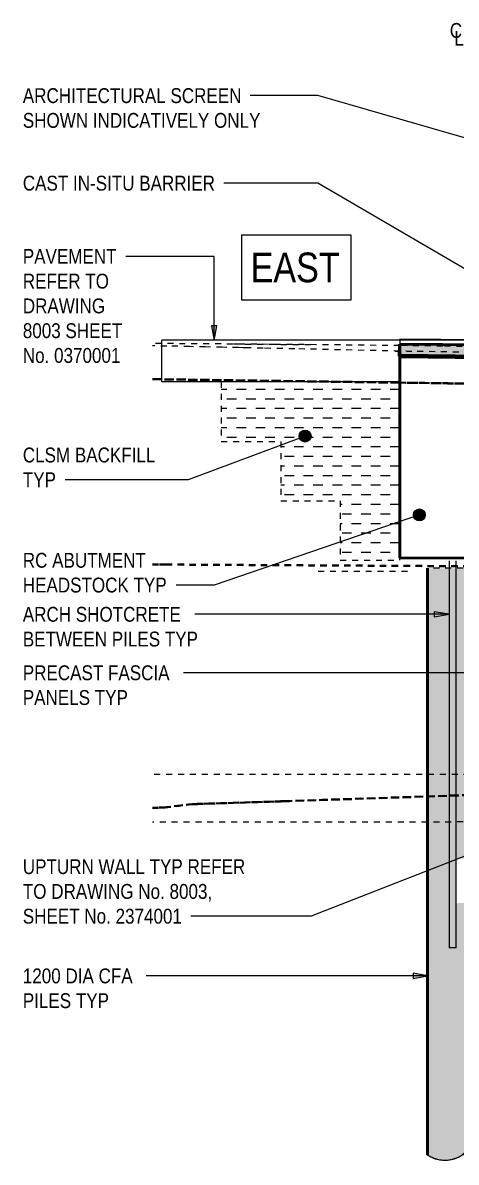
# Model space of a CAD drawing. Header units: metres. Extents: x -353 to -169, y 1 to 28.
# Drawn here: x -353.1 to -345.82, y 8.33 to 27.5 of the extents above; entities that cross this region are included whole.
import ezdxf

# ---------------------------------------------------------------- set-up
doc = ezdxf.new("R2010")
doc.units = ezdxf.units.M
for name, pattern in [('Dash - Tight', [0.0045, 0.003, -0.0015]), ('Dash dot', [0.015875, 0.00635, -0.004763, 0, -0.004763]), ('JacobsDash', [0.0045, 0.003, -0.0015])]:
    doc.linetypes.add(name, pattern=pattern)
for name, color, linetype, lineweight in [('A-ANNO-NOTE', 7, 'Continuous', 9), ('A-DETL', 7, 'Continuous', 13), ('A-DETL-GENF', 7, 'Continuous', 9), ('A-FLOR', 7, 'Continuous', 50), ('A-FLOR-PATT', 7, 'Continuous', 50), ('C-TOPO', 7, 'Continuous', 9), ('G-ANNO-TEXT', 7, 'Continuous', 9), ('S-BEAM', 7, 'Continuous', 50)]:
    doc.layers.add(name, color=color, linetype=linetype, lineweight=lineweight)
doc.styles.add('Arial Narrow', font='ARIALN.TTF', dxfattribs={"height": 0.5})
doc.styles.add('Arial Narrow_1', font='ARIALN.TTF', dxfattribs={"height": 0.25})

# ---------------------------------------------------------------- blocks, each defined once
blk = doc.blocks.new('T2DPAA-T2D-PWA-GE-M3D-100001_RockLevels_rvt-1-DRG-2873022 - ELEVATION')
at = {"layer": 'C-TOPO', "color": 190, "linetype": 'Dash - Tight', "lineweight": 40, "true_color": 0x8000ff}
for p, q in [((-346.764, 21.443), (-350.92, 21.501)), ((-350.92, 21.5), (-346.764, 21.442)), ((-345.146, 21.42), (-346.764, 21.443)), ((-346.764, 21.442), (-345.146, 21.419))]:
    blk.add_line(p, q, dxfattribs=at)
at = {"layer": 'C-TOPO', "color": 3, "linetype": 'Dash - Tight', "lineweight": 40, "true_color": 0x00ff00}
for p, q in [((-350.702, 18.382), (-350.92, 18.384)), ((-350.92, 18.383), (-350.702, 18.381)), ((-344.592, 18.348), (-350.702, 18.382)), ((-350.702, 18.381), (-344.592, 18.347))]:
    blk.add_line(p, q, dxfattribs=at)
at = {"layer": 'C-TOPO', "color": 150, "linetype": 'Dash - Tight', "lineweight": 40, "true_color": 0x0080ff}
for p, q in [((-348.673, 14.401), (-350.257, 14.35)), ((-350.257, 14.349), (-348.673, 14.4)), ((-343.82, 14.563), (-348.673, 14.401)), ((-348.673, 14.4), (-343.82, 14.562)), ((-350.712, 14.296), (-350.92, 14.287)), ((-350.92, 14.286), (-350.712, 14.295)), ((-350.257, 14.35), (-350.712, 14.296)), ((-350.712, 14.295), (-350.257, 14.349))]:
    blk.add_line(p, q, dxfattribs=at)
blk = doc.blocks.new('T2DPAA-T2D-PWA-HY-M3D-100001_GroundWaterSurface_rvt-1-DRG-2873022 - ELEVATION')
at = {"layer": 'C-TOPO', "color": 36, "linetype": 'Dash dot', "lineweight": 25, "true_color": 0x804000}
blk.add_line((-344.592, 14.85), (-350.92, 14.848), dxfattribs=at)
at = {"layer": 'C-TOPO', "color": 53, "linetype": 'Dash dot', "lineweight": 25, "true_color": 0xc8c33c}
blk.add_line((-345.1, 14.05), (-350.92, 14.048), dxfattribs=at)
blk = doc.blocks.new('T2DPAA-T2D-PWA-SU-M3D-000101_dwg-40820706-DRG-2873022 - ELEVATION')
at = {"color": 9, "linetype": 'Dash - Tight', "lineweight": 18, "true_color": 0xc0c0c0}
for p, q in [((-350.681, 22.058), (-350.92, 22.06)), ((-350.296, 22.049), (-350.681, 22.058)), ((-350.034, 22.043), (-350.296, 22.049)), ((-349.746, 22.037), (-350.034, 22.043)), ((-349.475, 22.031), (-349.746, 22.037)), ((-349.4, 22.029), (-349.474, 22.031)), ((-349.385, 22.029), (-349.4, 22.029)), ((-349.294, 22.027), (-349.385, 22.029)), ((-349.063, 22.022), (-349.294, 22.027)), ((-348.938, 22.019), (-349.063, 22.022)), ((-348.531, 22.011), (-348.938, 22.019)), ((-346.764, 21.973), (-348.531, 22.011)), ((-346.843, 21.974), (-346.561, 21.969)), ((-346.561, 21.969), (-346.764, 21.973)), ((-346.374, 21.966), (-346.561, 21.969)), ((-345.573, 21.953), (-346.374, 21.966))]:
    blk.add_line(p, q, dxfattribs=at)
blk = doc.blocks.new('T2DPAA-T2D-PWA-SU-M3D-000100_SurveySurface_rvt-1-DRG-2873022 - ELEVATION')
at = {"color": 9, "linetype": 'Dash - Tight', "lineweight": 18, "true_color": 0xc0c0c0}
blk.add_blockref('T2DPAA-T2D-PWA-SU-M3D-000101_dwg-40820706-DRG-2873022 - ELEVATION', (0, 0), dxfattribs=at)
blk = doc.blocks.new('T2DPAA-T2D-PWA-SU-M3D-000101_dwg-V1-DRG-2873022 - ELEVATION')
at = {"color": 9, "linetype": 'Dash - Tight', "lineweight": 18, "true_color": 0xc0c0c0}
for p, q in [((-348.17, 22.081), (-350.92, 22.101)), ((-349.562, 22.094), (-348.17, 22.081)), ((-346.764, 22.065), (-348.17, 22.081)), ((-346.044, 22.057), (-346.764, 22.065)), ((-345.115, 22.037), (-346.044, 22.057))]:
    blk.add_line(p, q, dxfattribs=at)
blk = doc.blocks.new('T2DPAA-T2D-PWA-SU-M3D-000100_SurveySurface_rvt-2-DRG-2873022 - ELEVATION')
at = {"color": 9, "linetype": 'Dash - Tight', "lineweight": 18, "true_color": 0xc0c0c0}
blk.add_blockref('T2DPAA-T2D-PWA-SU-M3D-000101_dwg-V1-DRG-2873022 - ELEVATION', (0, 0), dxfattribs=at)
blk = doc.blocks.new('CS_DET_Pile-Column_BreakLine - CS_Tubular BreakLine-5868828-DRG-2873022 - ELEVATION')
at = {"layer": 'A-DETL-GENF', "lineweight": 18}
for centre, start, end in [((-346.007, 8.872), 232.9573, 307.0427), ((-345.389, 8.054), 52.9573, 127.0427), ((-345.389, 8.872), 232.9573, 307.0427)]:
    blk.add_arc(centre, 0.513, start, end, dxfattribs=at)
blk = doc.blocks.new('CS_Annot_Centreline Symbol1 - CS_Annot_Centreline Symbol-5070896-DRG-2873022 - ELEVATION')
at = {"layer": 'A-ANNO-NOTE', "char_height": 0.25, "attachment_point": 1, "style": 'Arial Narrow_1'}
for s, insert, width in [('C  ', (-345.925, 27.493), 0.44093), ('L', (-345.847, 27.36), 0.1924)]:
    blk.add_mtext(s, dxfattribs=dict(at, insert=insert, width=width))

msp = doc.modelspace()

# ---------------------------------------------------------------- hatches: boundary and pattern name
at = {"layer": 'A-DETL-GENF', "true_color": 0xc0c0c0, "transparency": 33554563}
h = msp.add_hatch(color=9, dxfattribs=at)
h.paths.add_polyline_path([(-307.8496, 21.5547), (-307.8486, 21.7565), (-317.4771, 21.8365), (-323.3759, 21.8837), (-332.2963, 21.9637), (-333.6927, 21.9747), (-334.9207, 21.9684), (-338.5111, 21.9944), (-338.5111, 21.957), (-337.7978, 21.9499), (-338.5111, 21.9455), (-338.5111, 21.8979), (-307.8573, 21.6507), (-307.8573, 21.6296), (-338.5111, 21.8524), (-338.5111, 21.8296), (-307.8573, 21.611), (-307.8573, 21.595), (-337.862, 21.8133), (-337.8598, 21.8119), (-337.5444, 21.8103), (-337.5425, 21.8117), (-337.1066, 21.8079), (-337.1134, 21.8055), (-336.5423, 21.8005), (-336.5382, 21.803), (-336.4254, 21.802), (-326.8429, 21.7178), (-321.5942, 21.6712), (-320.0052, 21.6599), (-321.9794, 21.6779), (-307.8573, 21.5768), (-307.8573, 21.5674), (-309.3182, 21.5727), (-309.3192, 21.5672), (-311.5302, 21.5855), (-310.8079, 21.5756), (-309.2188, 21.5633), (-307.8573, 21.5547)])
h.paths.add_polyline_path([(-337.8826, 21.8145), (-338.1108, 21.815), (-337.9423, 21.8145), (-337.8881, 21.8145)])
h.paths.add_polyline_path([(-342.2611, 21.8563), (-342.2611, 21.881), (-346.7642, 21.9144), (-346.7642, 22.0256), (-342.2611, 21.9882), (-342.2611, 22.0215), (-346.7642, 22.0551), (-346.7643, 22.0888), (-346.7724, 22.0883), (-346.7734, 21.8889), (-345.2786, 21.8752), (-345.2786, 21.8766), (-345.3097, 21.8781), (-342.3002, 21.8566)])
h = msp.add_hatch(color=9, dxfattribs=at)
h.paths.add_polyline_path([(-309.3182, 21.5672), (-309.3182, 21.5727), (-309.2942, 21.5727), (-309.2946, 21.5875), (-321.9794, 21.6768), (-317.0197, 21.6354), (-313.8027, 21.6096), (-313.7968, 21.6071), (-312.3378, 21.595), (-312.3378, 21.5975), (-311.5302, 21.5864), (-309.3241, 21.5672)])
h.paths.add_polyline_path([(-307.8573, 21.5674), (-307.8573, 21.5772), (-307.882, 21.5769), (-307.8818, 21.5675), (-307.8705, 21.5674)])
h.paths.add_polyline_path([(-307.8573, 21.595), (-307.8573, 21.611), (-338.5111, 21.8296), (-338.5111, 21.8191), (-338.1108, 21.8161), (-308.015, 21.5972), (-307.8818, 21.5965), (-307.8818, 21.5952), (-307.8705, 21.5951)])
h.paths.add_polyline_path([(-307.8573, 21.6296), (-307.8573, 21.6507), (-338.5111, 21.897), (-338.5111, 21.8536), (-307.8705, 21.6297)])
h.paths.add_polyline_path([(-342.2611, 21.8517), (-342.2611, 21.8563), (-345.3097, 21.8769), (-342.3002, 21.8521)])
h.paths.add_polyline_path([(-342.2611, 21.881), (-342.2611, 21.9882), (-346.7642, 22.0247), (-346.7642, 21.9139), (-342.2718, 21.881)])
h.paths.add_polyline_path([(-338.5111, 21.9456), (-337.7978, 21.951), (-338.5111, 21.957), (-338.5111, 21.946)])
h.paths.add_polyline_path([(-334.8352, 21.9678), (-333.6927, 21.9758), (-337.9904, 22.012), (-338.165, 22.0131), (-338.5111, 22.0166), (-338.5111, 21.9944), (-334.8364, 21.9678)])
h.paths.add_polyline_path([(-346.5376, 21.9693), (-346.5376, 21.9693), (-346.5364, 21.9693)])
h.paths.add_polyline_path([(-335.017, 21.976), (-335.017, 21.976), (-335.0109, 21.9762)])
h.paths.add_polyline_path([(-342.2611, 22.0215), (-342.2611, 22.0492), (-342.866, 22.0536), (-343.5883, 22.0597), (-346.7642, 22.0883), (-346.7642, 22.0541), (-342.2671, 22.0216)])
at = {"layer": 'A-DETL-GENF'}
h = msp.add_hatch(dxfattribs=at)
h.set_pattern_fill('FP_1', color=256, style=0, pattern_type=2)
h.set_pattern_definition([(0, (-325.478, 10.849), (0.16129, 0.16129), [0.16129, -0.16129])])
h.paths.add_polyline_path([(-347.7648, 18.4533), (-346.7648, 18.4533), (-346.7648, 21.4533), (-349.7648, 21.4533), (-349.7648, 20.4533), (-348.7648, 20.4533), (-348.7648, 19.4533), (-347.7648, 19.4533), (-347.7648, 18.4877)])
at = {"layer": 'A-DETL-GENF', "true_color": 0xc0c0c0, "transparency": 33554563}
msp.add_hatch(color=9, dxfattribs=at).paths.add_polyline_path([(-345.9846, 8.3612), (-345.9173, 8.3688), (-345.8983, 8.3726), (-345.8335, 8.3905), (-345.7596, 8.4239), (-345.6307, 8.5062), (-345.5578, 8.5382), (-345.4807, 8.5585), (-345.4572, 8.5609), (-345.4259, 8.5654), (-345.4129, 8.5654), (-345.4014, 8.5666), (-345.3796, 8.5654), (-345.3523, 8.5654), (-345.3362, 8.5631), (-345.3219, 8.5623), (-345.3028, 8.5582), (-345.2795, 8.5549), (-345.2605, 8.5493), (-345.2439, 8.5457), (-345.228, 8.5397), (-345.209, 8.534), (-345.1877, 8.5243), (-345.1695, 8.5173), (-345.157, 8.5101), (-345.1421, 8.5033), (-345.1193, 8.4885), (-345.1004, 8.4777), (-345.1004, 12.7033), (-345.8157, 12.6832), (-345.8157, 13.4323), (-345.1004, 13.4533), (-345.1004, 18.3201), (-346.3004, 18.3201), (-346.3004, 8.4536), (-346.2804, 8.4406), (-346.2311, 8.4129), (-346.2113, 8.4038), (-346.1701, 8.3876), (-346.138, 8.3781), (-346.0885, 8.3677), (-346.0618, 8.3639), (-346.0062, 8.3612), (-345.9974, 8.3612)])
at = {"layer": 'A-FLOR-PATT', "lineweight": 5, "true_color": 0xc0c0c0}
h = msp.add_hatch(color=9, dxfattribs=at)
h.paths.add_polyline_path([(-332.4251, 22.052), (-332.3745, 22.0541), (-332.6274, 22.0551), (-332.6274, 22.0562), (-335.5105, 22.081), (-338.5111, 22.107), (-338.5111, 22.1042), (-332.4287, 22.052)])
h.paths.add_polyline_path([(-342.2611, 22.1363), (-342.2611, 22.1396), (-346.7988, 22.1792), (-346.7543, 22.1749), (-342.264, 22.1364)])
h = msp.add_hatch(color=9, dxfattribs=at)
h.paths.add_polyline_path([(-335.8266, 21.9956), (-335.8416, 21.9963), (-335.8296, 21.9956)])
h.paths.add_polyline_path([(-335.3762, 21.9917), (-335.3962, 21.9925), (-335.3781, 21.9917)])
h.paths.add_polyline_path([(-342.2611, 22.0507), (-342.2611, 22.0513), (-346.7724, 22.091), (-346.7543, 22.0893), (-342.264, 22.0508)])
at = {"layer": 'G-ANNO-TEXT'}
for points in [[(-349.8855, 22.1496), (-349.8414, 22.3996), (-349.9296, 22.3996)], [(-345.9355, 17.5444), (-346.1855, 17.5885), (-346.1855, 17.5003)], [(-346.2924, 11.4603), (-346.5424, 11.5044), (-346.5424, 11.4162)]]:
    msp.add_hatch(color=256, dxfattribs=at).paths.add_polyline_path(points)
h = msp.add_hatch(color=256, dxfattribs=at)
edge = h.paths.add_edge_path()
edge.add_arc((-348.3572, 20.5429), 0.1, 0, 360)
h = msp.add_hatch(color=256, dxfattribs=at)
edge = h.paths.add_edge_path()
edge.add_arc((-346.4361, 19.2166), 0.1, 0, 360)

# ---------------------------------------------------------------- linework, layer by layer
at = {"layer": 'A-DETL', "lineweight": 18}
for p, q in [((-350.7648, 21.4533), (-350.7648, 22.1547)), ((-345.3019, 22.1547), (-350.7648, 22.1547)), ((-346.7648, 21.4533), (-350.7648, 21.4533)), ((-345.8193, 11.9332), (-345.9382, 11.9332))]:
    msp.add_line(p, q, dxfattribs=at)
at = {"layer": 'A-DETL', "lineweight": 50}
for p, q in [((-346.7724, 22.0889), (-346.7734, 21.8889)), ((-343.1096, 22.0553), (-346.7724, 22.0889)), ((-346.7734, 21.8889), (-346.7384, 21.8886)), ((-346.3004, 18.3201), (-346.3004, 8.4536))]:
    msp.add_line(p, q, dxfattribs=at)
at = {"layer": 'A-DETL', "lineweight": 25}
msp.add_line((-345.2885, 22.1601), (-346.7485, 22.1601), dxfattribs=at)
at = {"layer": 'A-DETL', "color": 7, "lineweight": 9, "true_color": 0xffffff}
for p, q in [((-345.3285, 21.9006), (-346.7384, 21.9136)), ((-346.7384, 21.9136), (-346.7384, 21.8636)), ((-346.7384, 21.8636), (-345.3285, 21.8506))]:
    msp.add_line(p, q, dxfattribs=at)
at = {"layer": 'A-DETL', "color": 252, "lineweight": 50, "true_color": 0x838383}
for p, q in [((-346.7384, 21.8886), (-345.3285, 21.8756)), ((-346.3004, 8.4536), (-346.3004, 8.4524))]:
    msp.add_line(p, q, dxfattribs=at)
at = {"layer": 'A-DETL', "linetype": 'JacobsDash', "lineweight": 18}
for p, q in [((-346.7648, 21.4533), (-349.7648, 21.4533)), ((-349.7648, 21.4533), (-349.7648, 20.4533)), ((-346.7648, 20.7082), (-346.7648, 21.4533)), ((-349.7648, 20.4533), (-348.7648, 20.4533)), ((-348.7648, 20.4533), (-348.7648, 19.4533)), ((-348.7648, 19.4533), (-347.7648, 19.4533)), ((-347.7648, 19.4533), (-347.7648, 18.4533)), ((-347.7648, 18.4533), (-346.7648, 18.4533))]:
    msp.add_line(p, q, dxfattribs=at)
at = {"layer": 'A-DETL', "lineweight": 9}
for p, q in [((-346.7648, 18.4533), (-346.7648, 20.7082)), ((-345.9382, 18.4432), (-345.9382, 11.9332)), ((-345.8193, 11.9332), (-345.8193, 18.4436))]:
    msp.add_line(p, q, dxfattribs=at)
at = {"layer": 'A-DETL', "color": 164, "linetype": 'JacobsDash', "lineweight": 9, "true_color": 0x002699}
msp.add_line((-346.6382, 18.2643), (-348.1982, 18.2643), dxfattribs=at)
at = {"layer": 'A-DETL', "linetype": 'JacobsDash', "lineweight": 25}
msp.add_line((-345.1004, 18.3201), (-346.3004, 18.3201), dxfattribs=at)
at = {"layer": 'A-DETL', "color": 252, "lineweight": 18, "true_color": 0x838383}
for start, end in [(235.03033, 237.62952), (242.70222, 246.40756), (251.36291, 255.12348), (260.0399, 263.80726), (268.74386, 272.4722), (277.49772, 281.12508), (286.36112, 289.76972)]:
    msp.add_arc((-346.0066, 8.8724), 0.5125, start, end, dxfattribs=at)
at = {"layer": 'A-DETL', "lineweight": 18}
for start, end in [(237.62952, 242.70222), (246.40756, 251.36291), (255.12348, 260.0399), (263.80726, 268.74386), (272.4722, 277.49772), (281.12508, 286.36112), (289.76972, 295.55289)]:
    msp.add_arc((-346.0066, 8.8724), 0.5125, start, end, dxfattribs=at)
at = {"layer": 'A-FLOR', "lineweight": 25}
for p, q in [((-346.7694, 22.0906), (-346.7642, 22.0899)), ((-346.7642, 22.1749), (-346.7664, 22.1752)), ((-346.7642, 22.1749), (-346.7642, 22.0989)), ((-338.653, 22.1054), (-346.7642, 22.1749)), ((-346.7642, 22.0984), (-346.7642, 22.0899)), ((-346.7642, 22.0899), (-338.6465, 22.0203))]:
    msp.add_line(p, q, dxfattribs=at)
at = {"layer": 'A-FLOR'}
for p, q in [((-346.7642, 22.0894), (-346.7694, 22.09)), ((-346.7642, 22.0894), (-346.7642, 22.0655)), ((-338.6465, 22.0198), (-346.7642, 22.0894)), ((-346.7642, 22.0655), (-346.7642, 22.0627)), ((-346.7642, 22.0627), (-346.7642, 22.0565)), ((-346.7642, 22.0554), (-346.7642, 22.0247)), ((-346.7642, 22.0244), (-346.7642, 22.0206)), ((-346.7642, 22.0206), (-346.7642, 22.0096)), ((-346.7642, 22.0096), (-346.7642, 22.0075)), ((-346.7642, 22.0075), (-346.7642, 22.0022)), ((-346.7642, 22.0022), (-346.7642, 21.9857)), ((-346.7642, 21.9857), (-346.7642, 21.9741)), ((-346.7642, 21.9741), (-346.7642, 21.9599)), ((-346.7642, 21.9599), (-346.7642, 21.9505)), ((-346.7642, 21.9485), (-346.7642, 21.9152)), ((-346.7642, 21.9139), (-346.7642, 21.9059)), ((-346.7642, 21.9059), (-346.7642, 21.8901)), ((-345.9614, 21.8825), (-343.0388, 21.8574))]:
    msp.add_line(p, q, dxfattribs=at)
at = {"layer": 'A-FLOR', "color": 252, "true_color": 0x838383}
for p, q in [((-346.7642, 21.8894), (-346.1104, 21.8838)), ((-346.1104, 21.8838), (-345.9615, 21.8825))]:
    msp.add_line(p, q, dxfattribs=at)
at = {"layer": 'G-ANNO-TEXT'}
for p, q in [((-348.8701, 26.2716), (-349.28, 26.2716)), ((-348.1413, 26.2716), (-348.8701, 26.2716)), ((-344.2426, 25.1475), (-348.1413, 26.2716)), ((-349.7161, 24.799), (-349.7232, 24.799)), ((-348.1413, 24.799), (-349.7161, 24.799)), ((-351.1857, 23.5668), (-351.3702, 23.5668)), ((-349.8855, 23.5668), (-351.1857, 23.5668)), ((-349.8855, 22.1496), (-349.8855, 23.5668)), ((-349.8414, 22.3996), (-349.9296, 22.3996)), ((-349.9296, 22.3996), (-349.8855, 22.1496)), ((-349.8855, 22.1496), (-349.8414, 22.3996)), ((-348.3572, 20.5429), (-350.3242, 19.8082)), ((-350.3242, 19.8082), (-352.3889, 19.8082)), ((-346.4361, 19.2166), (-349.8855, 18.0364)), ((-350.4144, 18.0364), (-350.5236, 18.0364)), ((-349.8855, 18.0364), (-350.4144, 18.0364)), ((-349.499, 17.5444), (-350.2127, 17.5444)), ((-345.9355, 17.5444), (-349.499, 17.5444)), ((-345.9355, 17.5444), (-346.1855, 17.5885)), ((-346.1855, 17.5885), (-346.1855, 17.5003)), ((-346.1855, 17.5003), (-345.9355, 17.5444)), ((-349.4782, 16.5606), (-350.3979, 16.5606)), ((-344.7888, 16.5606), (-349.4782, 16.5606)), ((-345.1131, 13.6931), (-348.2542, 12.465)), ((-349.0224, 12.465), (-350.2788, 12.465)), ((-348.2542, 12.465), (-349.0224, 12.465)), ((-346.2924, 11.4603), (-346.5424, 11.5044)), ((-346.5424, 11.5044), (-346.5424, 11.4162)), ((-350.9286, 11.4603), (-351.0263, 11.4603)), ((-346.2924, 11.4603), (-350.9286, 11.4603)), ((-346.5424, 11.4162), (-346.2924, 11.4603))]:
    msp.add_line(p, q, dxfattribs=at)
at = {"layer": 'G-ANNO-TEXT', "lineweight": 18, "flags": 128}
msp.add_lwpolyline([(-349.422, 23.9291), (-347.587, 23.9291), (-347.587, 22.8291), (-349.422, 22.8291)], close=True, dxfattribs=at)
at = {"layer": 'G-ANNO-TEXT'}
for centre in [(-348.3572, 20.5429), (-346.4361, 19.2166)]:
    msp.add_circle(centre, 0.1, dxfattribs=at)
at = {"layer": 'S-BEAM'}
for p, q in [((-346.7643, 21.8854), (-346.7717, 21.8863)), ((-346.7384, 21.8853), (-346.7643, 21.8854)), ((-346.7643, 21.8854), (-346.7643, 21.8838)), ((-346.7643, 21.8838), (-346.7643, 21.8795)), ((-346.7643, 21.8794), (-346.7643, 21.8547)), ((-346.7643, 21.8547), (-346.7643, 21.8484)), ((-346.7643, 21.8484), (-346.7643, 21.847)), ((-346.7643, 21.847), (-346.7643, 21.8434)), ((-346.7643, 21.8433), (-346.7643, 18.4946)), ((-346.7643, 18.4946), (-344.8666, 18.4877))]:
    msp.add_line(p, q, dxfattribs=at)
at = {"layer": 'S-BEAM', "color": 252, "true_color": 0x838383}
for p, q in [((-345.8994, 21.8823), (-346.7384, 21.8853)), ((-345.4227, 21.8805), (-345.8994, 21.8823))]:
    msp.add_line(p, q, dxfattribs=at)

# ---------------------------------------------------------------- block references
at = {"lineweight": 5}
for name in ['T2DPAA-T2D-PWA-SU-M3D-000100_SurveySurface_rvt-1-DRG-2873022 - ELEVATION', 'T2DPAA-T2D-PWA-SU-M3D-000100_SurveySurface_rvt-2-DRG-2873022 - ELEVATION', 'T2DPAA-T2D-PWA-GE-M3D-100001_RockLevels_rvt-1-DRG-2873022 - ELEVATION', 'T2DPAA-T2D-PWA-HY-M3D-100001_GroundWaterSurface_rvt-1-DRG-2873022 - ELEVATION']:
    msp.add_blockref(name, (0, 0), dxfattribs=at)
at = {"layer": 'A-ANNO-NOTE'}
msp.add_blockref('CS_Annot_Centreline Symbol1 - CS_Annot_Centreline Symbol-5070896-DRG-2873022 - ELEVATION', (0, 0), dxfattribs=at)
at = {"layer": 'A-DETL-GENF'}
msp.add_blockref('CS_DET_Pile-Column_BreakLine - CS_Tubular BreakLine-5868828-DRG-2873022 - ELEVATION', (0, 0), dxfattribs=at)

# ---------------------------------------------------------------- texts
at = {"layer": 'G-ANNO-TEXT', "char_height": 0.25, "attachment_point": 1, "style": 'Arial Narrow_1', "bg_fill": 3, "box_fill_scale": 1, "bg_fill_color": 256, "bg_fill_true_color": 13158600, "bg_fill_transparency": 0}
for s, insert in [('ARCHITECTURAL SCREEN', (-353.1011, 26.3966)), ('SHOWN INDICATIVELY ONLY ', (-353.1011, 25.9799)), ('CAST IN-SITU BARRIER', (-353.1011, 24.924)), ('UPTURN WALL TYP REFER ', (-353.1011, 13.4234)), ('TO DRAWING No. 8003, ', (-353.1011, 13.0067)), ('SHEET No. 2374001', (-353.1011, 12.59))]:
    msp.add_mtext(s, dxfattribs=dict(at, insert=insert))
at = {"layer": 'G-ANNO-TEXT', "char_height": 0.25, "attachment_point": 1, "style": 'Arial Narrow_1', "bg_fill": 3, "box_fill_scale": 1, "bg_fill_color": 256, "bg_fill_transparency": 0}
for s, insert in [('PAVEMENT', (-353.1011, 23.6918)), ('REFER TO ', (-353.1011, 23.2751)), ('DRAWING ', (-353.1011, 22.8584)), ('8003 SHEET ', (-353.1011, 22.4416)), ('No. 0370001', (-353.1011, 22.0249)), ('TYP', (-353.1011, 19.9332)), ('PANELS TYP', (-353.1011, 16.2689)), ('1200 DIA CFA ', (-353.1011, 11.5853)), ('PILES TYP', (-353.1011, 11.1686))]:
    msp.add_mtext(s, dxfattribs=dict(at, insert=insert))

# ---------------------------------------------------------------- next in the draw order: texts
at = {"layer": 'G-ANNO-TEXT', "lineweight": 18, "insert": (-349.272, 23.6309), "char_height": 0.5, "attachment_point": 1, "style": 'Arial Narrow', "bg_fill": 3, "box_fill_scale": 1, "bg_fill_color": 256, "bg_fill_transparency": 0}
msp.add_mtext('EAST', dxfattribs=at)
at = {"layer": 'G-ANNO-TEXT', "char_height": 0.25, "attachment_point": 1, "style": 'Arial Narrow_1', "bg_fill": 3, "box_fill_scale": 1, "bg_fill_color": 256, "bg_fill_transparency": 0}
for s, insert in [('CLSM BACKFILL ', (-353.1011, 20.3499)), ('RC ABUTMENT ', (-353.1011, 18.5781)), ('HEADSTOCK TYP', (-353.1011, 18.1614)), ('PRECAST FASCIA ', (-353.1011, 16.6856))]:
    msp.add_mtext(s, dxfattribs=dict(at, insert=insert))
at = {"layer": 'G-ANNO-TEXT', "char_height": 0.25, "attachment_point": 1, "style": 'Arial Narrow_1', "bg_fill": 3, "box_fill_scale": 1, "bg_fill_color": 256, "bg_fill_true_color": 13158600, "bg_fill_transparency": 0}
for s, insert in [('ARCH SHOTCRETE ', (-353.1011, 17.6694)), ('BETWEEN PILES TYP', (-353.1011, 17.2527))]:
    msp.add_mtext(s, dxfattribs=dict(at, insert=insert))

# ---------------------------------------------------------------- next in the draw order: linework, layer by layer
at = {"layer": 'G-ANNO-TEXT'}
msp.add_line((-345.0847, 23.0116), (-348.1413, 24.799), dxfattribs=at)

doc.saveas('drawing.dxf')
